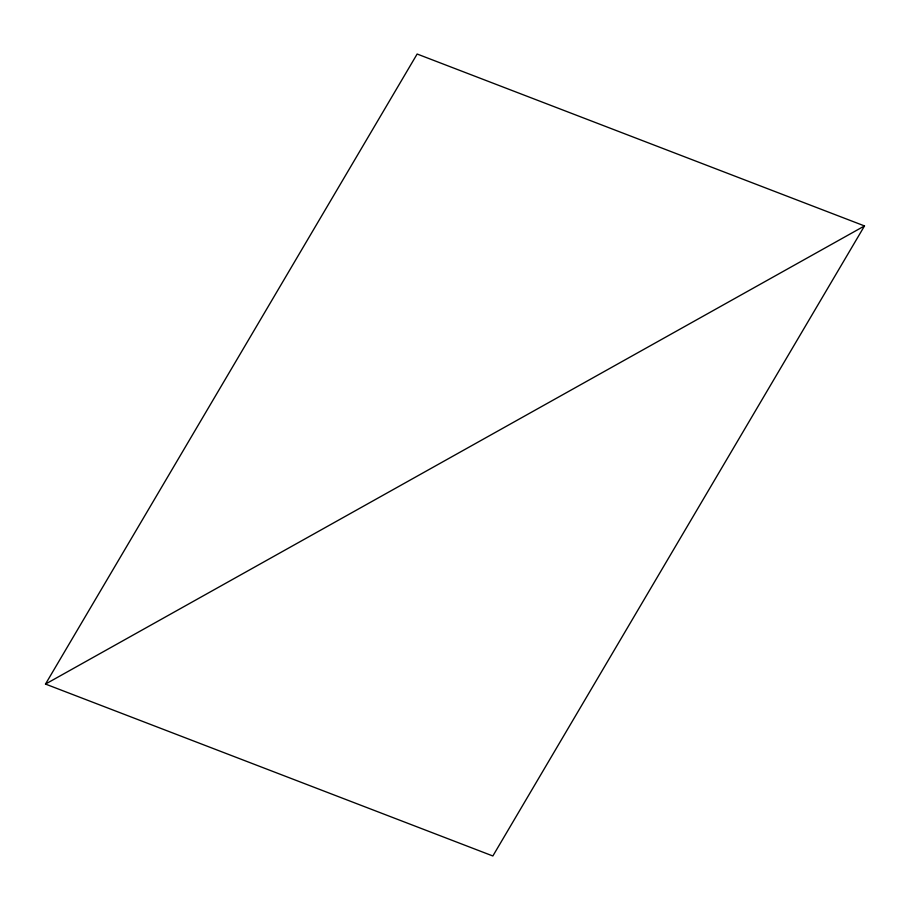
<?xml version="1.0" encoding="UTF-8"?>
<svg xmlns="http://www.w3.org/2000/svg" width="910" height="910" viewBox="0 0 910 910"><rect width="100%" height="100%" fill="white"/><g stroke="black" fill="none" stroke-linecap="round" stroke-linejoin="round"><path stroke-width="1.36" d="M45.5 684.07L417.144 54.02L864.5 225.93L492.856 855.98L45.5 684.07L864.5 225.93"/></g></svg>
